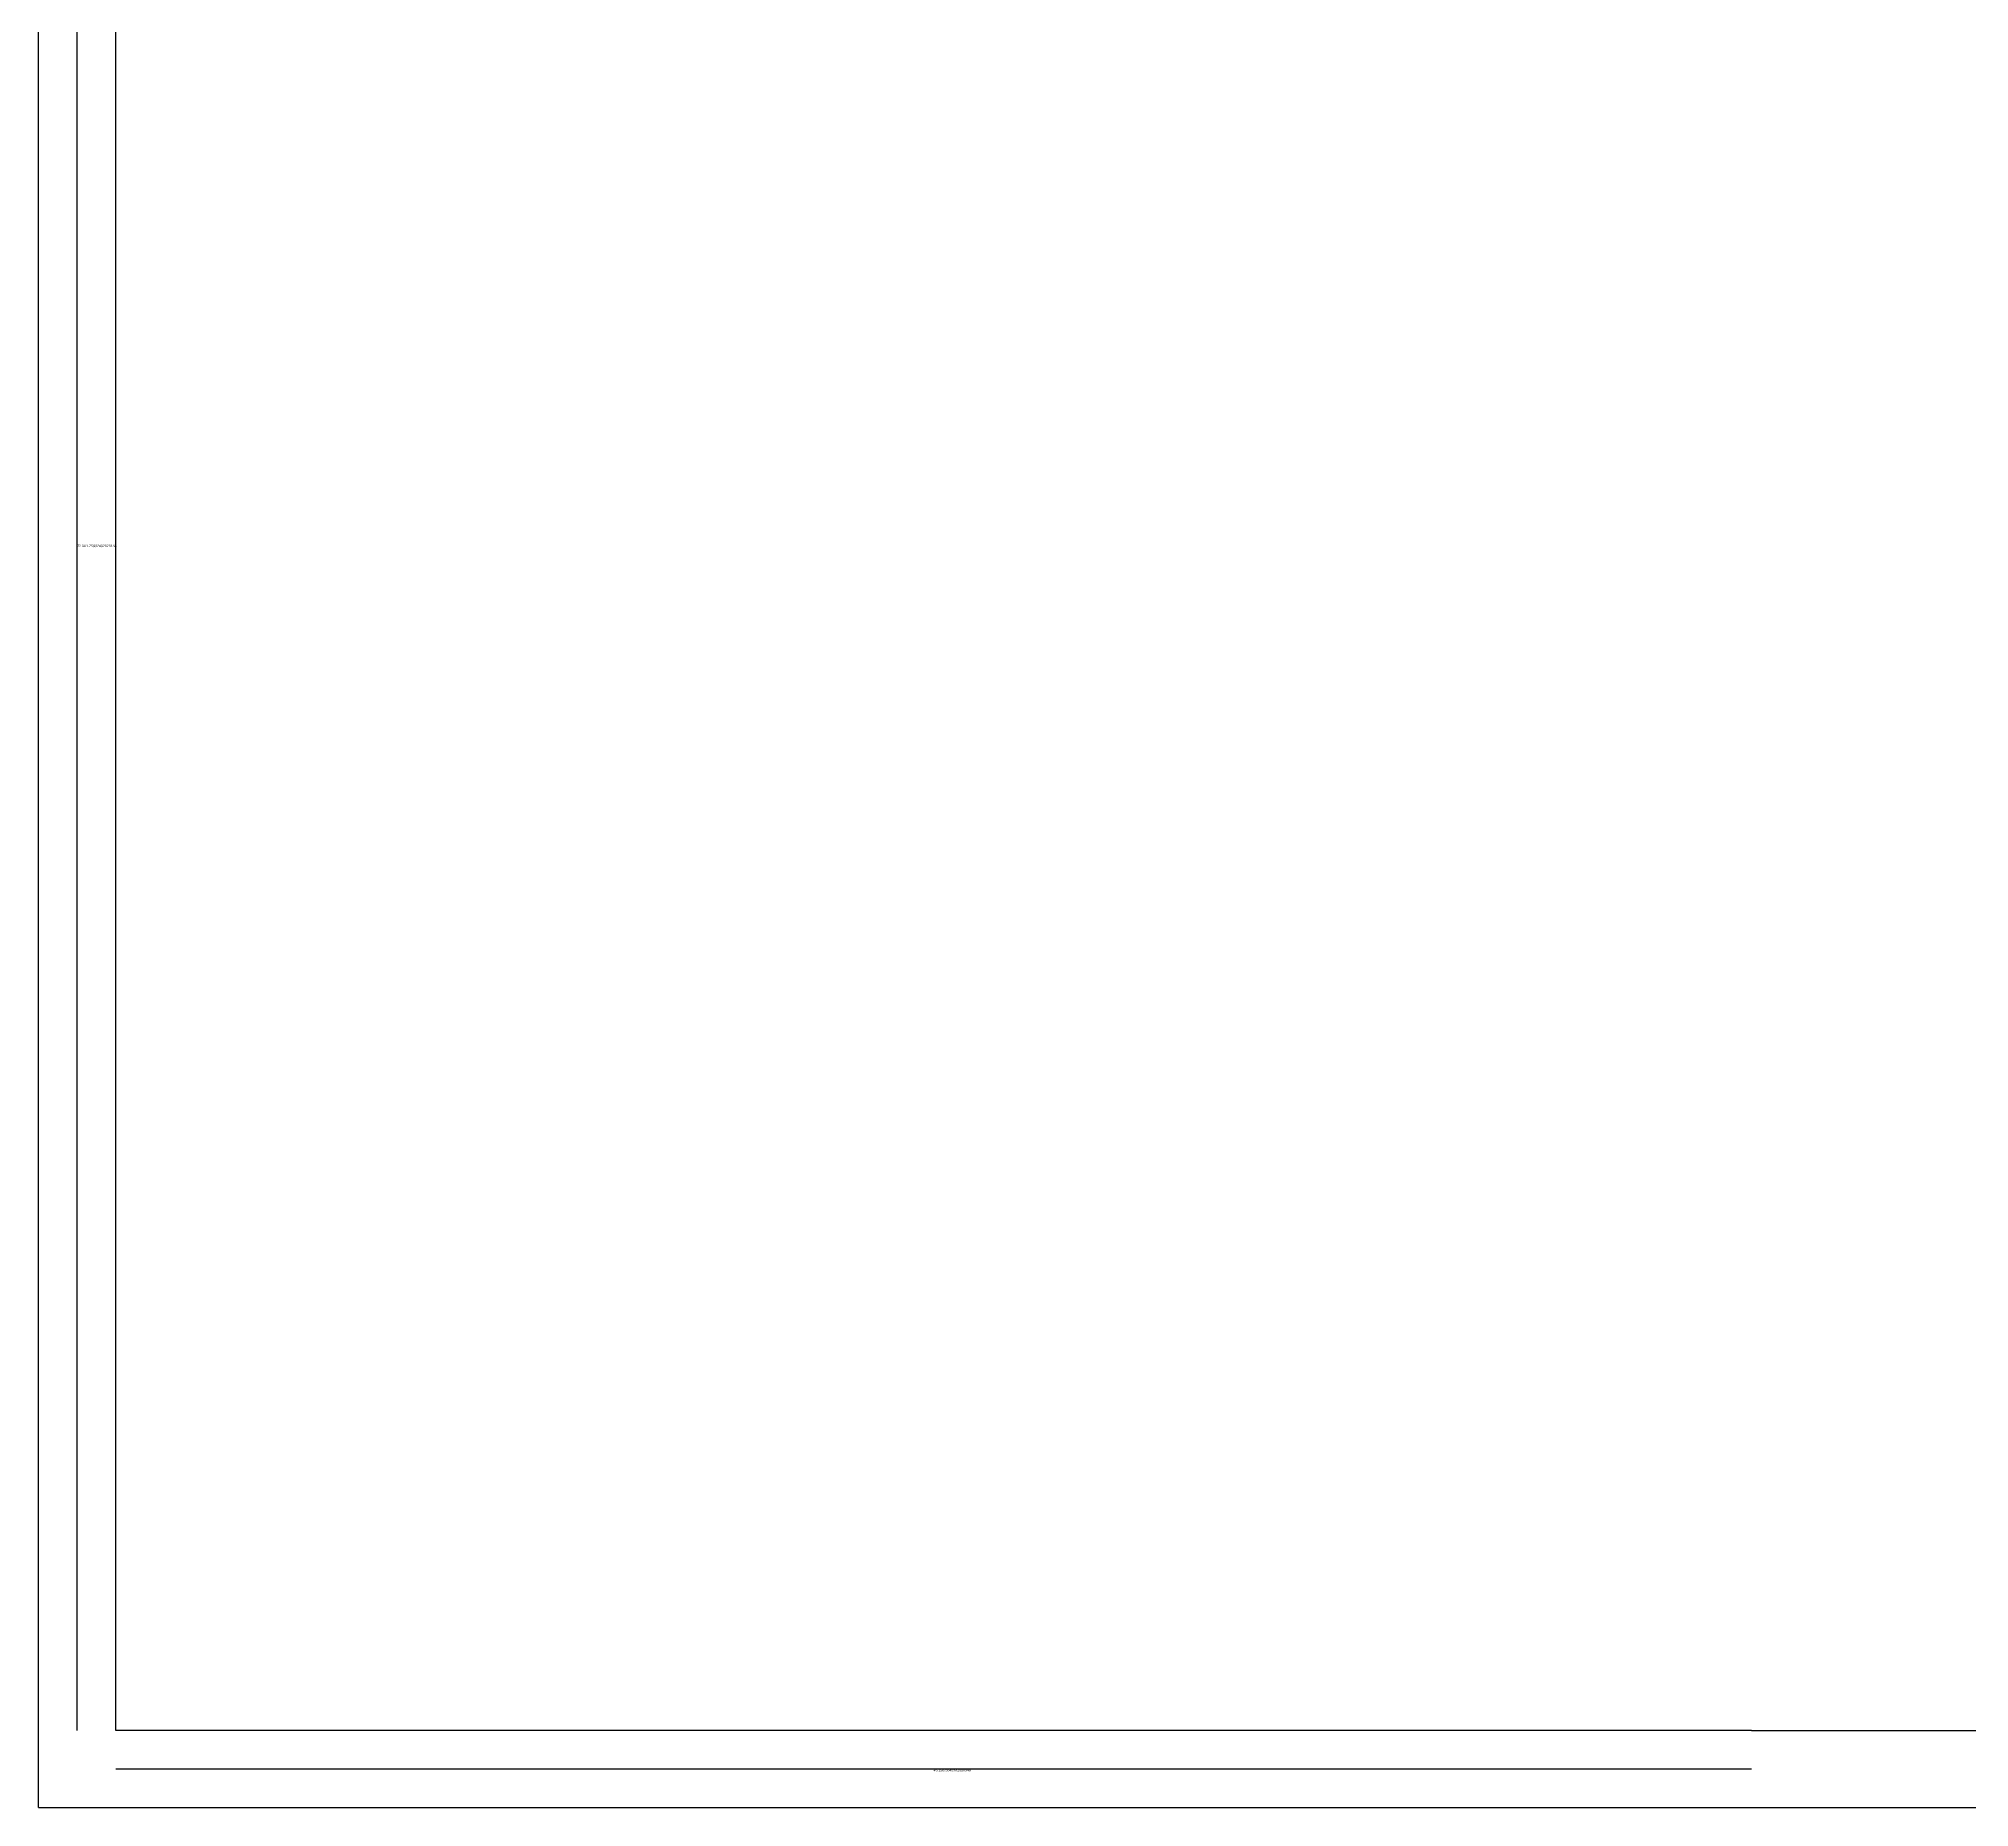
# Model space of a CAD drawing. Header units: metres. Extents: x 328 to 784, y 390 to 981.
# Drawn here: x 328 to 553.4, y 537 to 743.6 of the extents above; entities that cross this region are included whole.
import ezdxf

# ---------------------------------------------------------------- set-up
doc = ezdxf.new("R2010")
doc.units = ezdxf.units.M

msp = doc.modelspace()

# ---------------------------------------------------------------- linework, layer by layer
at = {"layer": 'centrelines'}
for p, q in [((332.5, 546), (332.5, 823)), ((337, 541.5), (528, 541.5))]:
    msp.add_line(p, q, dxfattribs=at)
at = {"layer": 'wall'}
for p, q in [((328, 537), (328, 981)), ((337, 546), (337, 823)), ((528, 546), (337, 546)), ((528, 546), (558, 546)), ((328, 537), (528, 537)), ((528, 537), (558, 537))]:
    msp.add_line(p, q, dxfattribs=at)

# ---------------------------------------------------------------- texts
at = {"layer": 'centrelines', "char_height": 0.3, "attachment_point": 1}
for s, insert in [('72 361.75932432323134', (332.5, 684.5)), ('45 193.5545562550548', (432.5, 541.5))]:
    msp.add_mtext(s, dxfattribs=dict(at, insert=insert))

doc.saveas('drawing.dxf')
